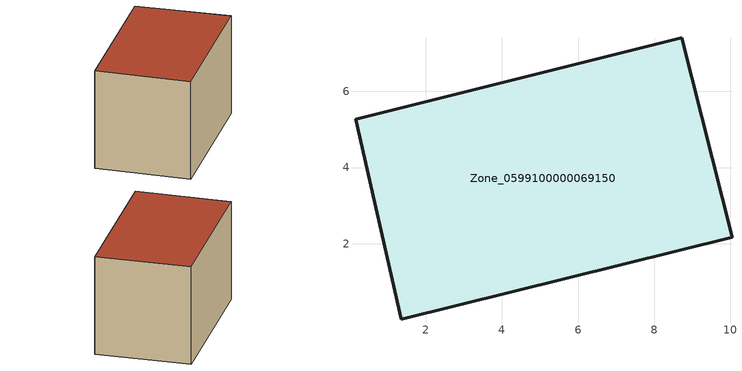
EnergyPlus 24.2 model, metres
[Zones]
Zone_0599100000069150
 floor ground (C_G): 1.36,0.01 0.15,5.27 8.73,7.41 10.04,2.17 z0
 wall outside (C_F): 8.73,7.41 0.15,5.27 1.36,0.01 10.04,2.17 8.73,7.41 z0:5.78
 roof outside (C_R): 0.15,5.27 1.36,0.01 10.04,2.17 8.73,7.41 z5.78
[BUILDING]
Pand.0599100000069150: North Axis=0; Terrain=City; Loads Convergence Tolerance Value=0.04; Temperature Convergence Tolerance Value=0.4; Solar Distribution=FullExterior; Maximum Number of Warmup Days=25; Minimum Number of Warmup Days=1
[Site:Location]
Rotterdam.The.Hague.AP_ZH_NLD Design_Conditions: Latitude=51.96; Longitude=4.45; Time Zone=1; Elevation=-4.5
[SITE:GROUNDTEMPERATURE:BUILDINGSURFACE]
18, 18, 18, 18, 18, 18, 18, 18, 18, 18, 18, 18
[MATERIAL] Thermal Absorptance=0.9; Solar Absorptance=0.7; Visible Absorptance=0.7
Name | Roughness | Thickness | Conductivity | Density | Specific Heat
G.TI.1975-1991 | MediumSmooth | 0.15 | 0.288461 | 540 | 1210
F.TI.1975-1991 | Rough | 0.3 | 0.230769 | 1920 | 840
R.TI.1975-1991 | MediumRough | 0.2 | 0.153846 | 1500 | 1000
[CONSTRUCTION]
C_G: G.TI.1975-1991
C_F: F.TI.1975-1991
C_R: R.TI.1975-1991
[ZONE]
Zone_0599100000069150: Type=1; Multiplier=1; Ceiling Height=Autocalculate; Volume=Autocalculate; Floor Area=autocalculate; Part of Total Floor Area=Yes
[ZONEINFILTRATION:DESIGNFLOWRATE]
Infil_Zone_0599100000069150: Zone or ZoneList or Space or SpaceList=Zone_0599100000069150; Schedule=AlwaysOn; Design Flow Rate Calculation Method=Flow/Area; Flow Rate per Floor Area=0.003; Constant Term Coefficient=1; Temperature Term Coefficient=0; Velocity Term Coefficient=0; Velocity Squared Term Coefficient=0
[HVACTEMPLATE:ZONE:IDEALLOADSAIRSYSTEM]
Zone_0599100000069150: Maximum Heating Supply Air Temperature=50; Minimum Cooling Supply Air Temperature=13; Maximum Heating Supply Air Humidity Ratio=0.0156; Minimum Cooling Supply Air Humidity Ratio=0.0077; Heating Limit=NoLimit; Cooling Limit=NoLimit; Dehumidification Control Type=ConstantSensibleHeatRatio; Cooling Sensible Heat Ratio=0.7; Dehumidification Setpoint=60; Humidification Control Type=None; Humidification Setpoint=30; Outdoor Air Method=None; Outdoor Air Flow Rate per Person=0.00944; Outdoor Air Flow Rate per Zone Floor Area=0; Outdoor Air Flow Rate per Zone=0; Demand Controlled Ventilation Type=None; Outdoor Air Economizer Type=NoEconomizer; Heat Recovery Type=None; Sensible Heat Recovery Effectiveness=0.7; Latent Heat Recovery Effectiveness=0.65
[ZONECONTROL:THERMOSTAT]
ThermostatControl_Zone_0599100000069150: Zone or ZoneList=Zone_0599100000069150; Control Type Schedule=DualSetpointControlType; Control 1=Thermostat_Zone_0599100000069150; Temperature Difference Between Cutout And Setpoint=0
[THERMOSTATSETPOINT:DUALSETPOINT]
Thermostat_Zone_0599100000069150: Heating Setpoint Temperature Schedule=HeatingSetpoint_Zone_0599100000069150; Cooling Setpoint Temperature Schedule=CoolingSetpoint_Zone_0599100000069150
[SCHEDULE:COMPACT]
HeatingSetpoint_Zone_0599100000069150: Through: 12/31, For: AllDays, Until: 24:00, 21
CoolingSetpoint_Zone_0599100000069150: Through: 12/31, For: AllDays, Until: 24:00, 24
DualSetpointControlType: Through: 12/31, For: AllDays, Until: 24:00, 4
AlwaysOn: Through: 12/31, For: AllDays, Until: 24:00, 1
